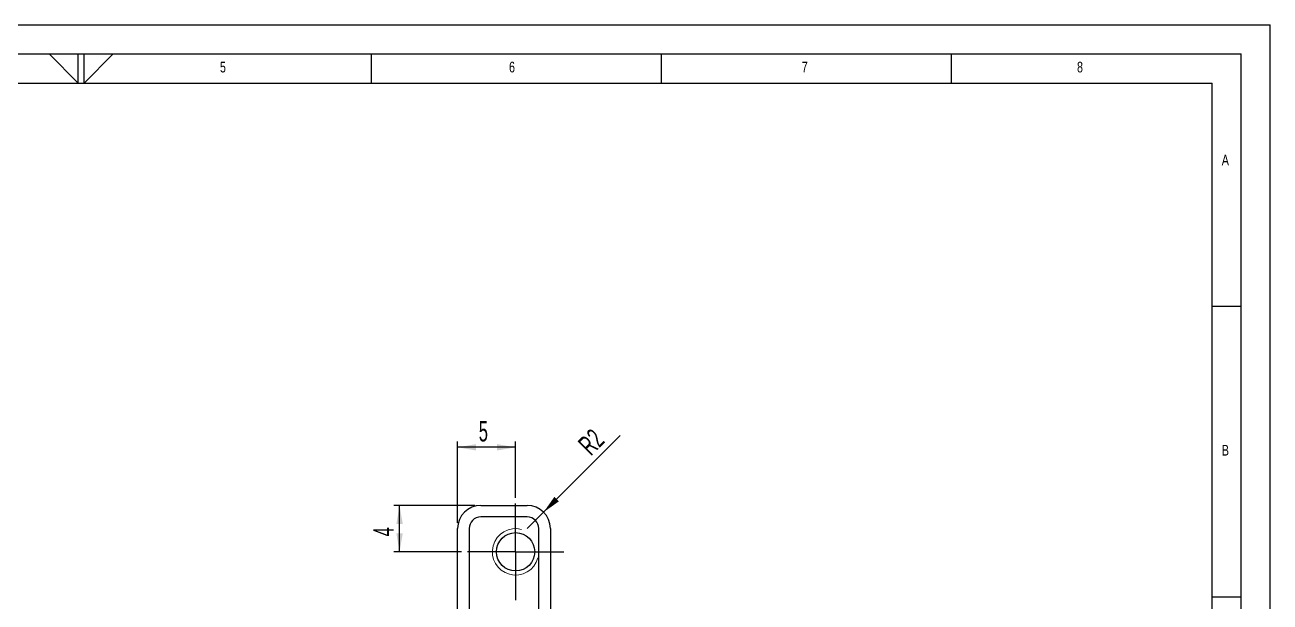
# Paper-space layout 'Sheet3' of a CAD drawing. Header units: millimetres. Extents: x 0 to 420, y 0 to 297.
# Drawn here: x 205.3 to 420, y 197.6 to 297 of the extents above; entities that cross this region are included whole.
import ezdxf

# ---------------------------------------------------------------- set-up
doc = ezdxf.new("R2010")
doc.units = ezdxf.units.MM
doc.layers.add('FORMAT', color=7, linetype='Continuous')
doc.layers.add('SLD-0', color=7, linetype='Continuous')
doc.styles.add('SLDTEXTSTYLE0', font='TXT', dxfattribs={"width": 0.75})
doc.styles.add('SLDTEXTSTYLE1', font='TXT', dxfattribs={"width": 0.605})
doc.dimstyles.new('SLDDIMSTYLE1', dxfattribs={"dimtxt": 3.5, "dimasz": 3.2, "dimexe": 0, "dimexo": 0.0625, "dimgap": 0.875, "dimtad": 1, "dimdec": 1, "dimlfac": 0.5, "dimrnd": 1e-09, "dimzin": 12, "dimdsep": 46, "dimtxsty": 'SLDTEXTSTYLE1', "dimsah": 1, "dimcen": 0.09, "dimadec": 0, "dimazin": 3, "dimtfac": 1, "dimtdec": 1, "dimtofl": 0, "dimtmove": 0, "dimatfit": 3, "dimfxl": 0, "dimfrac": 2, "dimtolj": 1, "dimtzin": 12, "dimarcsym": 0})
doc.dimstyles.new('SLDDIMSTYLE2', dxfattribs={"dimtxt": 3.5, "dimasz": 3.2, "dimexe": 0, "dimexo": 0.0625, "dimgap": 0.875, "dimtad": 1, "dimdec": 1, "dimlfac": 0.5, "dimrnd": 1e-09, "dimzin": 12, "dimdsep": 46, "dimtxsty": 'SLDTEXTSTYLE1', "dimsah": 1, "dimcen": 0, "dimadec": 0, "dimazin": 3, "dimtfac": 1, "dimtdec": 1, "dimtofl": 0, "dimtmove": 0, "dimatfit": 3, "dimfxl": 0, "dimfrac": 2, "dimtolj": 1, "dimtzin": 12, "dimarcsym": 0})

# ---------------------------------------------------------------- blocks, each defined once
blk = doc.blocks.new('_D_28')
at = {"layer": 'SLD-0'}
for p, q in [((279.9, 211.25), (279.9, 225.25)), ((289.9, 224.25), (279.9, 224.25)), ((289.9, 215.55), (289.9, 225.25))]:
    blk.add_line(p, q, dxfattribs=at)
for points in [[(279.9, 224.25), (283.1, 223.7), (283.1, 224.8)], [(289.9, 224.25), (286.7, 224.8), (286.7, 223.7)]]:
    blk.add_solid(points, dxfattribs=at)
at = {"layer": 'SLD-0', "insert": (283.56, 228.76), "char_height": 3.5, "attachment_point": 1, "style": 'SLDTEXTSTYLE1'}
blk.add_mtext('5', dxfattribs=at)
blk = doc.blocks.new('_D_29')
at = {"layer": 'SLD-0'}
for p, q in [((282.9, 214.25), (268.9, 214.25)), ((269.9, 206.25), (269.9, 214.25)), ((280.6, 206.25), (268.9, 206.25))]:
    blk.add_line(p, q, dxfattribs=at)
for points in [[(269.9, 214.25), (269.35, 211.05), (270.45, 211.05)], [(269.9, 206.25), (270.45, 209.45), (269.35, 209.45)]]:
    blk.add_solid(points, dxfattribs=at)
at = {"layer": 'SLD-0', "insert": (265.39, 208.91), "char_height": 3.5, "attachment_point": 1, "rotation": 90, "style": 'SLDTEXTSTYLE1'}
blk.add_mtext('4', dxfattribs=at)
blk = doc.blocks.new('_D_31')
at = {"layer": 'SLD-0'}
for q in [(307.95, 226.29), (291.9, 210.25)]:
    blk.add_line((294.73, 213.07), q, dxfattribs=at)
blk.add_solid([(294.73, 213.07), (297.38, 214.95), (296.6, 215.73)], dxfattribs=at)
at = {"layer": 'SLD-0', "insert": (300.43, 225.12), "char_height": 3.5, "attachment_point": 1, "rotation": 45, "style": 'SLDTEXTSTYLE1'}
blk.add_mtext('R2', dxfattribs=at)
blk = doc.blocks.new('SW_CENTERMARKSYMBOL_5')
at = {"layer": 'SLD-0', "color": 0}
for p, q in [((0, 5), (0, 8.3)), ((0, 0), (0, 5)), ((-5, 0), (-8.3, 0)), ((0, 0), (-5, 0)), ((0, 0), (0, -5)), ((0, 0), (5, 0)), ((5, 0), (8.3, 0)), ((0, -5), (0, -8.3))]:
    blk.add_line(p, q, dxfattribs=at)

psp = doc.layouts.new('Sheet3')

# ---------------------------------------------------------------- linework, layer by layer
at = {"color": 7, "linetype": 'Continuous', "lineweight": 25}
for p, q in [((283.9, 214.25), (291.9, 214.25)), ((291.9, 212.25), (283.9, 212.25)), ((279.9, 128.25), (279.9, 210.25)), ((281.9, 210.25), (281.9, 128.25)), ((293.9, 128.25), (293.9, 210.25)), ((295.9, 210.25), (295.9, 128.25))]:
    psp.add_line(p, q, dxfattribs=at)
psp.add_circle((289.9, 206.25), 3.3, dxfattribs=at)
for centre, radius, start, end in [((283.9, 210.25), 4, 90, 180), ((291.9, 210.25), 4, 0, 90), ((283.9, 210.25), 2, 90, 180), ((291.9, 210.25), 2, 0, 90)]:
    psp.add_arc(centre, radius, start, end, dxfattribs=at)
at = {"color": 7, "linetype": 'Continuous', "lineweight": 18}
psp.add_arc((289.9, 206.25), 4, 75, 345, dxfattribs=at)
at = {"layer": 'FORMAT'}
for p, q in [((415, 248.5), (410, 248.5)), ((410, 198.5), (415, 198.5))]:
    psp.add_line(p, q, dxfattribs=at)
at = {"layer": 'SLD-0'}
for p, q in [((0, 297), (420, 297)), ((420, 0), (420, 297)), ((15, 292), (415, 292)), ((209.49, 292), (214.5, 287)), ((214.5, 287), (214.5, 292)), ((215.5, 287), (215.5, 292)), ((265, 292), (265, 287)), ((315, 292), (315, 287)), ((365, 292), (365, 287)), ((415, 5), (415, 292)), ((20, 287), (410, 287)), ((410, 10), (410, 287))]:
    psp.add_line(p, q, dxfattribs=at)
at = {"layer": 'SLD-0', "color": 7, "linetype": 'Continuous', "lineweight": 18}
psp.add_line((220.51, 292), (215.5, 287), dxfattribs=at)

# ---------------------------------------------------------------- block references
at = {"layer": 'SLD-0'}
psp.add_blockref('SW_CENTERMARKSYMBOL_5', (289.9, 206.25), dxfattribs=at)

# ---------------------------------------------------------------- texts
at = {"layer": 'FORMAT', "char_height": 1.85, "attachment_point": 1, "style": 'SLDTEXTSTYLE0'}
for s, insert in [('5', (238.93, 290.67)), ('6', (288.77, 290.67)), ('7', (339.25, 290.67)), ('8', (386.71, 290.67)), ('A', (411.67, 274.67)), ('B', (411.67, 224.67))]:
    psp.add_mtext(s, dxfattribs=dict(at, insert=insert))

# ---------------------------------------------------------------- dimensions: what is measured, and where the dimension line sits
at = {"layer": 'SLD-0'}
dim = psp.add_linear_dim(base=(279.9, 224.25), p1=(289.9, 214.55), p2=(279.9, 210.25), dimstyle='SLDDIMSTYLE1', dxfattribs=at)
dim.commit()
dim.dimension.update_dxf_attribs({"geometry": '_D_28', "text_midpoint": (284.9, 224.25), "dimtype": 160})
dim = psp.add_radius_dim(center=(291.9, 210.25), mpoint=(294.73, 213.07), dimstyle='SLDDIMSTYLE2', dxfattribs=at)
dim.commit()
dim.dimension.update_dxf_attribs({"geometry": '_D_31', "text_midpoint": (305.9, 224.25), "dimtype": 164})
dim = psp.add_linear_dim(base=(269.9, 214.25), p1=(281.6, 206.25), p2=(283.9, 214.25), angle=90, dimstyle='SLDDIMSTYLE1', dxfattribs=at)
dim.commit()
dim.dimension.update_dxf_attribs({"geometry": '_D_29', "text_midpoint": (269.9, 210.25), "dimtype": 160})

doc.saveas('drawing.dxf')
